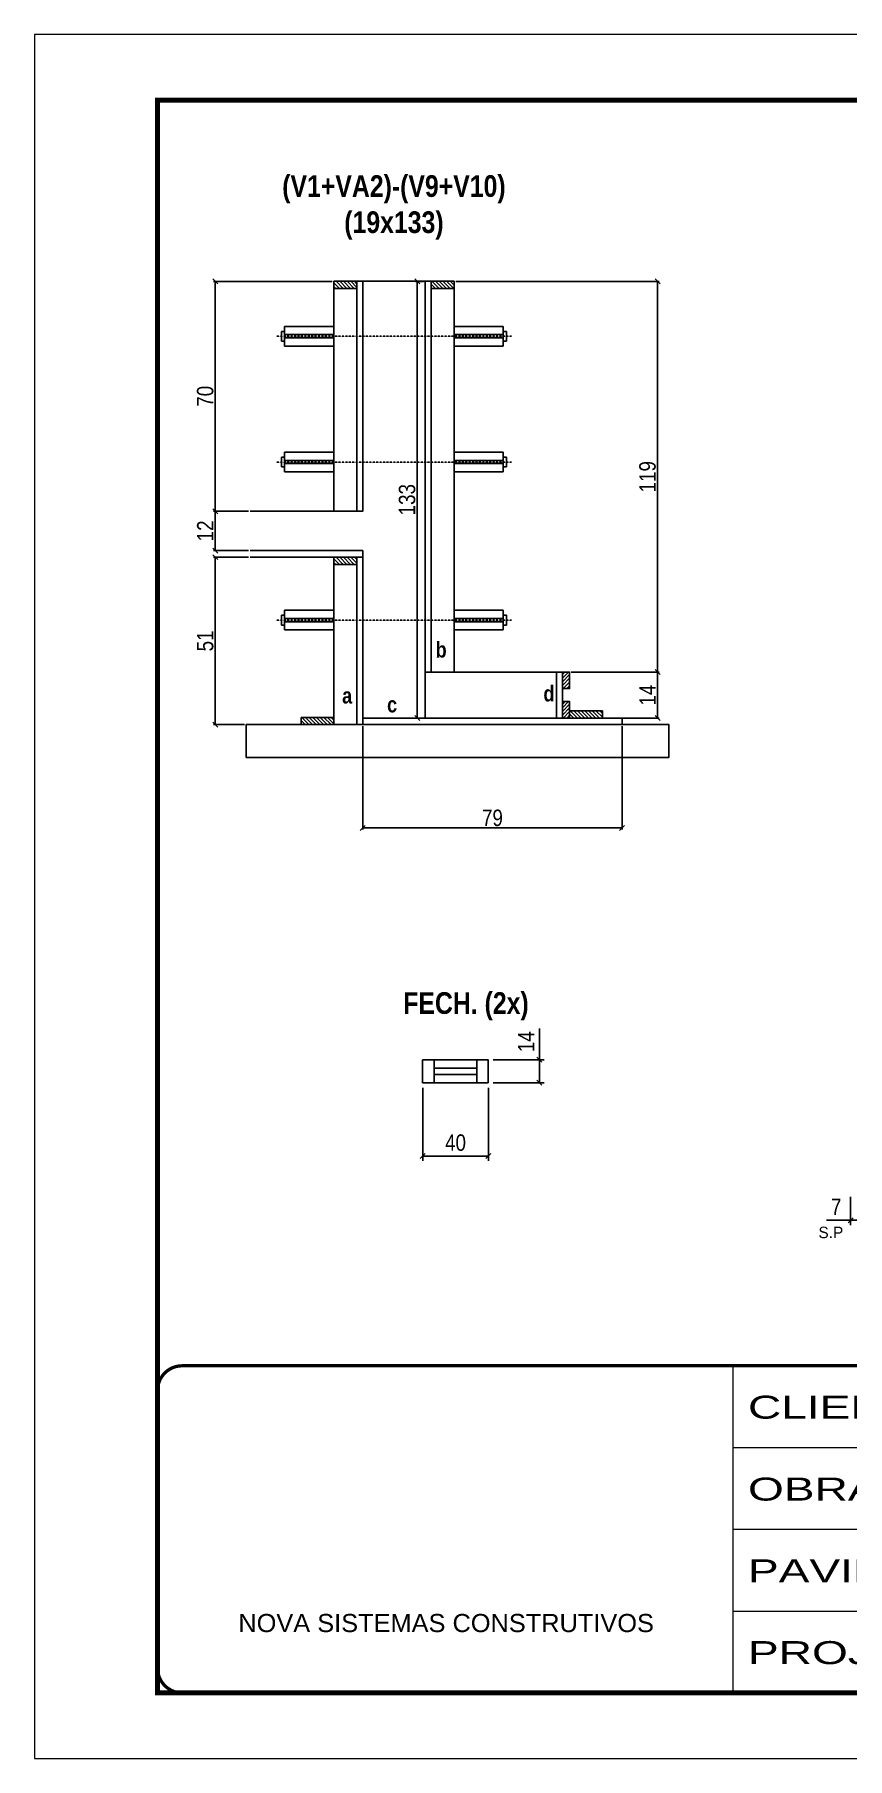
# Model space of a CAD drawing. Extents: x 3330 to 22105, y 1197 to 30204.
# Drawn here: x 12846 to 13341, y 23020 to 24070 of the extents above; entities that cross this region are included whole.
import ezdxf

# ---------------------------------------------------------------- set-up
doc = ezdxf.new("R2010")
doc.units = 0
for name, pattern in [('CONTINUO', [0]), ('DASHED', [0.75, 0.5, -0.25]), ('HIDDEN', [0.375, 0.25, -0.125])]:
    doc.linetypes.add(name, pattern=pattern)
for name, color, linetype in [('barrote', 251, 'Continuous'), ('COTA', 241, 'Continuous'), ('detalhes', 4, 'Continuous'), ('NOMENCLATURA', 7, 'Continuous'), ('Painéis', 200, 'Continuous'), ('SARR_2.2x10', 60, 'Continuous'), ('SARR_2.2x7', 40, 'Continuous'), ('SARR_3.5x7', 81, 'Continuous'), ('SARR_EDITAR', 141, 'Continuous'), ('TENSOR', 3, 'Continuous'), ('texto', 7, 'Continuous')]:
    doc.layers.add(name, color=color, linetype=linetype)
for name, color, linetype, lineweight in [('CONCRETO', 251, 'Continuous', 25), ('Folhas', 255, 'Continuous', 9), ('SARRAFO DE PRESSAO', 251, 'DASHED', 9)]:
    doc.layers.add(name, color=color, linetype=linetype, lineweight=lineweight)
doc.styles.add('ARIAL', font='arial.ttf')
doc.styles.add('COTA TECNICA', font='techl___.ttf', dxfattribs={"height": 10})
doc.styles.add('COTA TECNICA 2X', font='techl___.ttf', dxfattribs={"height": 10})
doc.styles.add('ROMAS860', font='ROMAS860.SHX')
doc.styles.add('TECNICA', font='techb___.ttf', dxfattribs={"height": 10})
doc.styles.add('Tecnologia', font='')
doc.styles.get('Tecnologia').set_extended_font_data('Forgotten Futurist')
doc.dimstyles.new('PAINEL', dxfattribs={"dimtxt": 10, "dimasz": 3, "dimexe": 3, "dimexo": 3, "dimgap": 3, "dimtad": 1, "dimdec": 1, "dimzin": 12, "dimdsep": 46, "dimtxsty": 'COTA TECNICA', "dimblk1": 'OBLIQUE', "dimblk2": 'OBLIQUE', "dimsah": 1, "dimcen": 0.9, "dimclrd": 4, "dimclre": 4, "dimclrt": 240, "dimadec": 1, "dimazin": 3, "dimtfac": 1, "dimtdec": 1, "dimtmove": 0, "dimatfit": 3, "dimfxl": 1, "dimtolj": 1, "dimtzin": 12, "dimarcsym": 0})
doc.dimstyles.new('SECAO', dxfattribs={"dimscale": 0.333333, "dimtxt": 5, "dimasz": 9, "dimexe": 3, "dimexo": 3, "dimgap": 3, "dimtad": 1, "dimdec": 1, "dimlfac": 0.5, "dimzin": 12, "dimdsep": 46, "dimtxsty": 'COTA TECNICA 2X', "dimblk1": 'OBLIQUE', "dimblk2": 'OBLIQUE', "dimsah": 1, "dimcen": 0.9, "dimclrd": 4, "dimclre": 4, "dimclrt": 240, "dimadec": 1, "dimazin": 3, "dimtfac": 1, "dimtdec": 1, "dimtmove": 0, "dimatfit": 3, "dimfxl": 1, "dimtolj": 1, "dimtzin": 12, "dimarcsym": 0})
pattern_1 = [(135, (46196.0209, -99596.6632), (-1.122532015, -1.122532015), [])]

# ---------------------------------------------------------------- blocks, each defined once
blk = doc.blocks.new('9999999999')
at = {"color": 30, "linetype": 'CONTINUO'}
for p, q in [((98564.6, 34230.2), (98564.6, 34429.4)), ((98564.6, 34379.6), (99584, 34379.6)), ((98564.6, 34329.8), (99488, 34329.8)), ((98564.6, 34280), (99488, 34280))]:
    blk.add_line(p, q, dxfattribs=at)
at = {"color": 30, "linetype": 'CONTINUO', "const_width": 2}
blk.add_lwpolyline([(99584, 34230.2), (99584, 34414.4, 0.414214), (99569, 34429.4), (98229, 34429.4, 0.414214), (98214, 34414.4), (98214, 34245.2, 0.414214), (98229, 34230.2), (99584, 34230.2)], format="xyb", dxfattribs=at)
at = {"layer": 'Folhas'}
blk.add_lwpolyline([(98139, 34190.2), (99624, 34190.2), (99624, 35240.2), (98139, 35240.2)], close=True, dxfattribs=at)
at = {"layer": 'Folhas', "color": 30, "const_width": 3}
blk.add_lwpolyline([(98214, 34230.2), (99584, 34230.2), (99584, 35200.2), (98214, 35200.2)], close=True, dxfattribs=at)
at = {"color": 7, "linetype": 'Continuous', "ltscale": 5, "style": 'ARIAL'}
blk.add_text('NOVA SISTEMAS CONSTRUTIVOS', height=11.059, dxfattribs=at).set_placement((98263.2, 34267.2))
at = {"layer": 'Folhas', "color": 7, "style": 'Tecnologia', "width": 1.5}
for s, p in [('CLIENTE:', (98573.7, 34397.2)), ('OBRA:', (98573.7, 34347.3)), ('PAVIMENTO:', (98573.7, 34297.5)), ('PROJETO:', (98573.7, 34247.7))]:
    blk.add_text(s, height=14, dxfattribs=at).set_placement(p)
blk = doc.blocks.new('_Oblique')
at = {"color": 0, "linetype": 'ByBlock', "lineweight": -2}
blk.add_line((-0.5, -0.5), (0.5, 0.5), dxfattribs=at)
blk = doc.blocks.new('*D2538')
at = {"layer": 'COTA', "color": 4, "linetype": 'ByBlock', "lineweight": -2, "transparency": 16777216}
for p, q in [((13153.7, 23445.8), (13153.7, 23464.9)), ((13125.6, 23445.8), (13156.7, 23445.8)), ((13153.7, 23431.8), (13153.7, 23445.8)), ((13125.6, 23431.8), (13156.7, 23431.8))]:
    blk.add_line(p, q, dxfattribs=at)
at = {"layer": 'Defpoints', "color": 0, "linetype": 'ByBlock', "transparency": 16777216}
for p in [(13122.6, 23445.8), (13153.7, 23445.8), (13122.6, 23431.8)]:
    blk.add_point(p, dxfattribs=at)
at = {"layer": 'COTA', "color": 4, "linetype": 'ByBlock', "lineweight": -2, "transparency": 16777216, "xscale": 3, "yscale": 3, "zscale": 3}
for p, rotation in [((13153.7, 23445.8), 90), ((13153.7, 23431.8), 270)]:
    blk.add_blockref('_Oblique', p, dxfattribs=dict(at, rotation=rotation))
at = {"layer": 'COTA', "color": 240, "linetype": 'ByBlock', "transparency": 16777216, "insert": (13145.6, 23456.8), "char_height": 10, "attachment_point": 5, "rotation": 90, "style": 'COTA TECNICA'}
blk.add_mtext('\\A1;14', dxfattribs=at)
blk = doc.blocks.new('*D2539')
at = {"layer": 'COTA', "color": 4, "linetype": 'ByBlock', "lineweight": -2, "transparency": 16777216}
for p, q in [((13082.6, 23428.8), (13082.6, 23384.2)), ((13122.6, 23428.8), (13122.6, 23384.2)), ((13122.6, 23387.2), (13082.6, 23387.2))]:
    blk.add_line(p, q, dxfattribs=at)
at = {"layer": 'Defpoints', "color": 0, "linetype": 'ByBlock', "transparency": 16777216}
for p in [(13082.6, 23431.8), (13122.6, 23431.8), (13082.6, 23387.2)]:
    blk.add_point(p, dxfattribs=at)
at = {"layer": 'COTA', "color": 4, "linetype": 'ByBlock', "lineweight": -2, "transparency": 16777216, "xscale": 3, "yscale": 3, "zscale": 3, "rotation": 180}
blk.add_blockref('_Oblique', (13082.6, 23387.2), dxfattribs=at)
at = {"layer": 'COTA', "color": 4, "linetype": 'ByBlock', "lineweight": -2, "transparency": 16777216, "xscale": 3, "yscale": 3, "zscale": 3}
blk.add_blockref('_Oblique', (13122.6, 23387.2), dxfattribs=at)
at = {"layer": 'COTA', "color": 240, "linetype": 'ByBlock', "transparency": 16777216, "insert": (13102.6, 23395.3), "char_height": 10, "attachment_point": 5, "style": 'COTA TECNICA'}
blk.add_mtext('\\A1;40', dxfattribs=at)
blk = doc.blocks.new('*D2544')
at = {"layer": 'COTA', "color": 4, "linetype": 'ByBlock', "lineweight": -2, "transparency": 16777216}
for p, q in [((13343.3, 23362.3), (13343.3, 23345.1)), ((13350.3, 23362.3), (13350.3, 23345.1)), ((13343.3, 23348.1), (13328.6, 23348.1)), ((13350.3, 23348.1), (13343.3, 23348.1))]:
    blk.add_line(p, q, dxfattribs=at)
at = {"layer": 'Defpoints', "color": 0, "linetype": 'ByBlock', "transparency": 16777216}
for p in [(13343.3, 23365.3), (13350.3, 23365.3), (13343.3, 23348.1)]:
    blk.add_point(p, dxfattribs=at)
at = {"layer": 'COTA', "color": 4, "linetype": 'ByBlock', "lineweight": -2, "transparency": 16777216, "xscale": 3, "yscale": 3, "zscale": 3, "rotation": 180}
blk.add_blockref('_Oblique', (13343.3, 23348.1), dxfattribs=at)
at = {"layer": 'COTA', "color": 4, "linetype": 'ByBlock', "lineweight": -2, "transparency": 16777216, "xscale": 3, "yscale": 3, "zscale": 3}
blk.add_blockref('_Oblique', (13350.3, 23348.1), dxfattribs=at)
at = {"layer": 'COTA', "color": 240, "linetype": 'ByBlock', "transparency": 16777216, "insert": (13334.5, 23356.2), "char_height": 10, "attachment_point": 5, "style": 'COTA TECNICA'}
blk.add_mtext('\\A1;7', dxfattribs=at)
blk = doc.blocks.new('*D3710')
at = {"layer": 'COTA', "color": 4, "lineweight": -2, "transparency": 16777216}
for p, q in [((13173.1, 23681.9), (13226.7, 23681.9)), ((13225.7, 23653.9), (13225.7, 23681.9)), ((13193.1, 23653.9), (13226.7, 23653.9))]:
    blk.add_line(p, q, dxfattribs=at)
at = {"layer": 'Defpoints', "color": 0, "transparency": 16777216}
for p in [(13172.1, 23681.9), (13225.7, 23681.9), (13192.1, 23653.9)]:
    blk.add_point(p, dxfattribs=at)
at = {"layer": 'COTA', "color": 4, "lineweight": -2, "transparency": 16777216, "xscale": 3, "yscale": 3, "zscale": 3}
for p, rotation in [((13225.7, 23681.9), 90), ((13225.7, 23653.9), 270)]:
    blk.add_blockref('_Oblique', p, dxfattribs=dict(at, rotation=rotation))
at = {"layer": 'COTA', "color": 240, "transparency": 16777216, "insert": (13219.6, 23667.9), "char_height": 10, "attachment_point": 5, "rotation": 90, "style": 'COTA TECNICA 2X'}
blk.add_mtext('\\A1;14', dxfattribs=at)
blk = doc.blocks.new('*D3711')
at = {"layer": 'COTA', "color": 4, "lineweight": -2, "transparency": 16777216}
for p, q in [((13102.7, 23919.9), (13226.7, 23919.9)), ((13225.7, 23681.9), (13225.7, 23919.9)), ((13173.1, 23681.9), (13226.7, 23681.9))]:
    blk.add_line(p, q, dxfattribs=at)
at = {"layer": 'Defpoints', "color": 0, "transparency": 16777216}
for p in [(13101.7, 23919.9), (13225.7, 23919.9), (13172.1, 23681.9)]:
    blk.add_point(p, dxfattribs=at)
at = {"layer": 'COTA', "color": 4, "lineweight": -2, "transparency": 16777216, "xscale": 3, "yscale": 3, "zscale": 3}
for p, rotation in [((13225.7, 23919.9), 90), ((13225.7, 23681.9), 270)]:
    blk.add_blockref('_Oblique', p, dxfattribs=dict(at, rotation=rotation))
at = {"layer": 'COTA', "color": 240, "transparency": 16777216, "insert": (13219.6, 23800.9), "char_height": 10, "attachment_point": 5, "rotation": 90, "style": 'COTA TECNICA 2X'}
blk.add_mtext('\\A1;119', dxfattribs=at)
blk = doc.blocks.new('*D3712')
at = {"layer": 'COTA', "color": 4, "lineweight": -2, "transparency": 16777216}
for p, q in [((12976.4, 23751.9), (12955.2, 23751.9)), ((12956.2, 23751.9), (12956.2, 23649.9)), ((12974, 23649.9), (12955.2, 23649.9))]:
    blk.add_line(p, q, dxfattribs=at)
at = {"layer": 'Defpoints', "color": 0, "transparency": 16777216}
for p in [(12977.4, 23751.9), (12956.2, 23649.9), (12975, 23649.9, 0)]:
    blk.add_point(p, dxfattribs=at)
at = {"layer": 'COTA', "color": 4, "lineweight": -2, "transparency": 16777216, "xscale": 3, "yscale": 3, "zscale": 3}
for p, rotation in [((12956.2, 23751.9), 90), ((12956.2, 23649.9), 270)]:
    blk.add_blockref('_Oblique', p, dxfattribs=dict(at, rotation=rotation))
at = {"layer": 'COTA', "color": 240, "transparency": 16777216, "insert": (12950.1, 23700.9), "char_height": 10, "attachment_point": 5, "rotation": 90, "style": 'COTA TECNICA 2X'}
blk.add_mtext('\\A1;51', dxfattribs=at)
blk = doc.blocks.new('*D3713')
at = {"layer": 'COTA', "color": 4, "lineweight": -2, "transparency": 16777216}
for p, q in [((12976.4, 23779.9), (12955.2, 23779.9)), ((12956.2, 23755.9), (12956.2, 23779.9)), ((12976.4, 23755.9), (12955.2, 23755.9))]:
    blk.add_line(p, q, dxfattribs=at)
at = {"layer": 'Defpoints', "color": 0, "transparency": 16777216}
for p in [(12956.2, 23779.9), (12977.4, 23779.9), (12977.4, 23755.9)]:
    blk.add_point(p, dxfattribs=at)
at = {"layer": 'COTA', "color": 4, "lineweight": -2, "transparency": 16777216, "xscale": 3, "yscale": 3, "zscale": 3}
for p, rotation in [((12956.2, 23779.9), 90), ((12956.2, 23755.9), 270)]:
    blk.add_blockref('_Oblique', p, dxfattribs=dict(at, rotation=rotation))
at = {"layer": 'COTA', "color": 240, "transparency": 16777216, "insert": (12950.1, 23767.9), "char_height": 10, "attachment_point": 5, "rotation": 90, "style": 'COTA TECNICA 2X'}
blk.add_mtext('\\A1;12', dxfattribs=at)
blk = doc.blocks.new('*D3714')
at = {"layer": 'COTA', "color": 4, "lineweight": -2, "transparency": 16777216}
for p, q in [((13027.5, 23919.9), (12955.2, 23919.9)), ((12956.2, 23779.9), (12956.2, 23919.9)), ((12976.4, 23779.9), (12955.2, 23779.9))]:
    blk.add_line(p, q, dxfattribs=at)
at = {"layer": 'Defpoints', "color": 0, "transparency": 16777216}
for p in [(12956.2, 23919.9), (13028.5, 23919.9), (12977.4, 23779.9)]:
    blk.add_point(p, dxfattribs=at)
at = {"layer": 'COTA', "color": 4, "lineweight": -2, "transparency": 16777216, "xscale": 3, "yscale": 3, "zscale": 3}
for p, rotation in [((12956.2, 23919.9), 90), ((12956.2, 23779.9), 270)]:
    blk.add_blockref('_Oblique', p, dxfattribs=dict(at, rotation=rotation))
at = {"layer": 'COTA', "color": 240, "transparency": 16777216, "insert": (12950.1, 23849.9), "char_height": 10, "attachment_point": 5, "rotation": 90, "style": 'COTA TECNICA 2X'}
blk.add_mtext('\\A1;70', dxfattribs=at)
blk = doc.blocks.new('*D3715')
at = {"layer": 'COTA', "color": 4, "lineweight": -2, "transparency": 16777216}
for p, q in [((13083.1, 23919.9), (13078.3, 23919.9)), ((13079.3, 23919.9), (13079.3, 23653.9)), ((13083.1, 23653.9), (13078.3, 23653.9))]:
    blk.add_line(p, q, dxfattribs=at)
at = {"layer": 'Defpoints', "color": 0, "transparency": 16777216}
for p in [(13084.1, 23919.9), (13079.3, 23653.9), (13084.1, 23653.9)]:
    blk.add_point(p, dxfattribs=at)
at = {"layer": 'COTA', "color": 4, "lineweight": -2, "transparency": 16777216, "xscale": 3, "yscale": 3, "zscale": 3}
for p, rotation in [((13079.3, 23919.9), 90), ((13079.3, 23653.9), 270)]:
    blk.add_blockref('_Oblique', p, dxfattribs=dict(at, rotation=rotation))
at = {"layer": 'COTA', "color": 240, "transparency": 16777216, "insert": (13073.1, 23786.9), "char_height": 10, "attachment_point": 5, "rotation": 90, "style": 'COTA TECNICA 2X'}
blk.add_mtext('\\A1;133', dxfattribs=at)
blk = doc.blocks.new('*D3716')
at = {"layer": 'COTA', "color": 4, "lineweight": -2, "transparency": 16777216}
for p, q in [((13046.1, 23648.9), (13046.1, 23586)), ((13204.1, 23648.9), (13204.1, 23586)), ((13046.1, 23587), (13204.1, 23587))]:
    blk.add_line(p, q, dxfattribs=at)
at = {"layer": 'Defpoints', "color": 0, "transparency": 16777216}
for p in [(13046.1, 23649.9), (13204.1, 23649.9), (13204.1, 23587)]:
    blk.add_point(p, dxfattribs=at)
at = {"layer": 'COTA', "color": 4, "lineweight": -2, "transparency": 16777216, "xscale": 3, "yscale": 3, "zscale": 3, "rotation": 180}
blk.add_blockref('_Oblique', (13046.1, 23587), dxfattribs=at)
at = {"layer": 'COTA', "color": 4, "lineweight": -2, "transparency": 16777216, "xscale": 3, "yscale": 3, "zscale": 3}
blk.add_blockref('_Oblique', (13204.1, 23587), dxfattribs=at)
at = {"layer": 'COTA', "color": 240, "transparency": 16777216, "insert": (13125.1, 23593.1), "char_height": 10, "attachment_point": 5, "style": 'COTA TECNICA 2X'}
blk.add_mtext('\\A1;79', dxfattribs=at)

msp = doc.modelspace()

# ---------------------------------------------------------------- hatches: boundary and pattern name
at = {"layer": 'SARR_2.2x10'}
h = msp.add_hatch(dxfattribs=at)
h.set_pattern_fill('ANSI31', color=256, scale=0.5, angle=90)
h.set_pattern_definition([(135, (46365.6209, -99858.2632), (-1.122532015, -1.122532015), [])])
h.paths.add_polyline_path([(13172.08, 23658.31), (13172.08, 23653.91), (13192.08, 23653.91), (13192.08, 23658.31)])
h = msp.add_hatch(dxfattribs=at)
h.set_pattern_fill('ANSI31', color=256, scale=0.5, angle=90)
h.set_pattern_definition([(135, (46202.0209, -99862.2632), (-1.122532015, -1.122532015), [])])
h.paths.add_polyline_path([(13008.48, 23654.31), (13008.48, 23649.91), (13028.48, 23649.91), (13028.48, 23654.31)])
at = {"layer": 'SARR_2.2x7'}
h = msp.add_hatch(dxfattribs=at)
h.set_pattern_fill('ANSI31', color=256, scale=0.5, angle=90)
h.set_pattern_definition(pattern_1)
h.paths.add_polyline_path([(13042.48, 23919.91), (13042.48, 23915.51), (13028.48, 23915.51), (13028.48, 23919.91)])
h = msp.add_hatch(dxfattribs=at)
h.set_pattern_fill('ANSI31', color=256, scale=0.5, angle=90)
h.set_pattern_definition(pattern_1)
h.paths.add_polyline_path([(13087.68, 23919.91), (13087.68, 23915.51), (13101.68, 23915.51), (13101.68, 23919.91)])
h = msp.add_hatch(dxfattribs=at)
h.set_pattern_fill('ANSI31', color=256, scale=0.5, angle=90)
h.set_pattern_definition([(135, (46196.0209, -99764.6632), (-1.122532015, -1.122532015), [])])
h.paths.add_polyline_path([(13042.48, 23751.91), (13042.48, 23747.51), (13028.48, 23747.51), (13028.48, 23751.91)])
h = msp.add_hatch(dxfattribs=at)
h.set_pattern_fill('ANSI31', color=256, scale=0.5, angle=180)
h.set_pattern_definition([(225, (136684.252, 56835.4451), (1.122532015, -1.122532015), [])])
h.paths.add_polyline_path([(13167.68, 23671.91), (13172.08, 23671.91), (13172.08, 23681.91), (13167.68, 23681.91)])
h = msp.add_hatch(dxfattribs=at)
h.set_pattern_fill('ANSI31', color=256, scale=0.5, angle=180)
h.set_pattern_definition([(225, (136684.252, 56817.4451), (1.122532015, -1.122532015), [])])
h.paths.add_polyline_path([(13167.68, 23653.91), (13172.08, 23653.91), (13172.08, 23663.91), (13167.68, 23663.91)])

# ---------------------------------------------------------------- linework, layer by layer
at = {"ltscale": 3}
for p, q in [((12996.48, 23889.44), (12996.48, 23883.44)), ((12998.48, 23889.44), (12996.48, 23889.44)), ((12998.48, 23892.44), (12998.48, 23880.44)), ((12998.48, 23892.44), (13028.48, 23892.44)), ((13131.68, 23892.44), (13101.68, 23892.44)), ((13131.68, 23892.44), (13131.68, 23880.44)), ((13131.68, 23889.44), (13133.68, 23889.44)), ((13133.68, 23889.44), (13133.68, 23883.44)), ((12998.48, 23883.44), (12996.48, 23883.44)), ((13028.48, 23887.44), (12998.48, 23887.44)), ((13028.48, 23885.44), (12998.48, 23885.44)), ((12998.48, 23880.44), (13028.48, 23880.44)), ((13101.68, 23887.44), (13131.68, 23887.44)), ((13101.68, 23885.44), (13131.68, 23885.44)), ((13131.68, 23880.44), (13101.68, 23880.44)), ((13131.68, 23883.44), (13133.68, 23883.44)), ((12998.48, 23815.86), (12998.48, 23803.86)), ((12998.48, 23815.86), (13028.48, 23815.86)), ((13131.68, 23815.86), (13101.68, 23815.86)), ((13131.68, 23815.86), (13131.68, 23803.86)), ((12996.48, 23812.86), (12996.48, 23806.86)), ((12998.48, 23812.86), (12996.48, 23812.86)), ((12998.48, 23806.86), (12996.48, 23806.86)), ((13028.48, 23810.86), (12998.48, 23810.86)), ((13028.48, 23808.86), (12998.48, 23808.86)), ((12998.48, 23803.86), (13028.48, 23803.86)), ((13101.68, 23810.86), (13131.68, 23810.86)), ((13101.68, 23808.86), (13131.68, 23808.86)), ((13131.68, 23803.86), (13101.68, 23803.86)), ((13131.68, 23812.86), (13133.68, 23812.86)), ((13131.68, 23806.86), (13133.68, 23806.86)), ((13133.68, 23812.86), (13133.68, 23806.86)), ((12998.48, 23719.59), (12998.48, 23707.59)), ((12998.48, 23719.59), (13028.48, 23719.59)), ((13131.68, 23719.59), (13101.68, 23719.59)), ((13131.68, 23719.59), (13131.68, 23707.59)), ((12996.48, 23716.59), (12996.48, 23710.59)), ((12998.48, 23716.59), (12996.48, 23716.59)), ((12998.48, 23710.59), (12996.48, 23710.59)), ((13028.48, 23714.59), (12998.48, 23714.59)), ((13028.48, 23712.59), (12998.48, 23712.59)), ((13101.68, 23714.59), (13131.68, 23714.59)), ((13101.68, 23712.59), (13131.68, 23712.59)), ((13131.68, 23716.59), (13133.68, 23716.59)), ((13131.68, 23710.59), (13133.68, 23710.59)), ((13133.68, 23716.59), (13133.68, 23710.59)), ((12998.48, 23707.59), (13028.48, 23707.59)), ((13131.68, 23707.59), (13101.68, 23707.59))]:
    msp.add_line(p, q, dxfattribs=at)
at = {"layer": 'barrote', "elevation": 0}
msp.add_lwpolyline([(12975.03, 23629.91), (13232.64, 23629.91), (13232.64, 23649.91), (12975.03, 23649.91)], close=True, dxfattribs=at)
at = {"layer": 'CONCRETO', "linetype": 'Continuous'}
for p, q in [((13084.08, 23919.91), (13046.08, 23919.91)), ((13046.08, 23919.91), (13046.08, 23779.91)), ((13084.08, 23681.91), (13084.08, 23919.91)), ((13046.08, 23779.91), (12977.38, 23779.91)), ((13046.08, 23755.91), (13046.08, 23653.91)), ((13084.08, 23653.91), (13084.08, 23681.91)), ((13164.08, 23681.91), (13084.08, 23681.91)), ((13084.08, 23681.91), (13084.08, 23653.91)), ((13164.08, 23653.91), (13164.08, 23681.91)), ((13046.08, 23653.91), (13084.08, 23653.91)), ((13084.08, 23653.91), (13164.08, 23653.91))]:
    msp.add_line(p, q, dxfattribs=at)
at = {"layer": 'Painéis', "linetype": 'Continuous', "elevation": 0}
for points in [[(13042.48, 23779.91), (13042.48, 23919.91), (13046.08, 23919.91), (13046.08, 23779.91)], [(13087.68, 23681.91), (13087.68, 23919.91), (13084.08, 23919.91), (13084.08, 23681.91)], [(13042.48, 23649.91), (13042.48, 23751.91), (13046.08, 23751.91), (13046.08, 23649.91)], [(13167.68, 23653.91), (13167.68, 23681.91), (13164.08, 23681.91), (13164.08, 23653.91)]]:
    msp.add_lwpolyline(points, close=True, dxfattribs=at)
at = {"layer": 'Painéis', "linetype": 'Continuous'}
msp.add_lwpolyline([(12977.38, 23751.91), (13046.08, 23751.91), (13046.08, 23755.91), (12977.38, 23755.91)], dxfattribs=at)
for points in [[(13204.08, 23653.91), (13046.08, 23653.91), (13046.08, 23649.91), (13204.08, 23649.91)], [(13122.58, 23431.77), (13082.58, 23431.77), (13082.58, 23445.77), (13122.58, 23445.77)]]:
    msp.add_lwpolyline(points, close=True, dxfattribs=at)
at = {"layer": 'SARR_2.2x10', "elevation": 0}
for points in [[(13172.08, 23658.31), (13192.08, 23658.31), (13192.08, 23653.91), (13172.08, 23653.91)], [(13008.48, 23654.31), (13028.48, 23654.31), (13028.48, 23649.91), (13008.48, 23649.91)]]:
    msp.add_lwpolyline(points, close=True, dxfattribs=at)
at = {"layer": 'SARR_2.2x7', "linetype": 'Continuous'}
for p, q in [((13089.58, 23445.77), (13089.58, 23431.77)), ((13115.58, 23445.77), (13115.58, 23431.77))]:
    msp.add_line(p, q, dxfattribs=at)
at = {"layer": 'SARR_2.2x7'}
for points in [[(13028.48, 23919.91), (13042.48, 23919.91), (13042.48, 23915.51), (13028.48, 23915.51)], [(13101.68, 23919.91), (13087.68, 23919.91), (13087.68, 23915.51), (13101.68, 23915.51)], [(13028.48, 23751.91), (13042.48, 23751.91), (13042.48, 23747.51), (13028.48, 23747.51)]]:
    msp.add_lwpolyline(points, close=True, dxfattribs=at)
at = {"layer": 'SARR_2.2x7', "elevation": 0}
for points in [[(13167.68, 23671.91), (13167.68, 23681.91), (13172.08, 23681.91), (13172.08, 23671.91)], [(13167.68, 23653.91), (13167.68, 23663.91), (13172.08, 23663.91), (13172.08, 23653.91)]]:
    msp.add_lwpolyline(points, close=True, dxfattribs=at)
at = {"layer": 'SARR_3.5x7', "elevation": 0}
for points in [[(13042.48, 23915.51), (13028.48, 23915.51), (13028.48, 23779.91), (13042.48, 23779.91)], [(13087.68, 23915.51), (13101.68, 23915.51), (13101.68, 23681.91), (13087.68, 23681.91)], [(13042.48, 23747.51), (13028.48, 23747.51), (13028.48, 23649.91), (13042.48, 23649.91)]]:
    msp.add_lwpolyline(points, close=True, dxfattribs=at)
at = {"layer": 'SARR_EDITAR', "linetype": 'Continuous'}
for p, q in [((13089.58, 23440.77), (13115.58, 23440.77)), ((13089.58, 23436.77), (13115.58, 23436.77))]:
    msp.add_line(p, q, dxfattribs=at)
at = {"layer": 'TENSOR', "linetype": 'HIDDEN', "ltscale": 0.5}
for p, q in [((12993.48, 23886.44), (13136.68, 23886.44)), ((12993.48, 23809.86), (13136.68, 23809.86)), ((12993.48, 23713.59), (13136.68, 23713.59))]:
    msp.add_line(p, q, dxfattribs=at)

# ---------------------------------------------------------------- block references
at = {"layer": 'SARRAFO DE PRESSAO', "color": 6, "linetype": 'ByBlock'}
msp.add_blockref('9999999999', (-85292.92, -11169.96), dxfattribs=at)

# ---------------------------------------------------------------- texts
at = {"layer": 'detalhes', "style": 'TECNICA'}
for s, p in [('b', (13090.47, 23690.8)), ('a', (13033.51, 23662.8)), ('d', (13156.15, 23664.05)), ('c', (13060.9, 23657.38))]:
    msp.add_text(s, height=9.6, dxfattribs=at).set_placement(p)
at = {"layer": 'NOMENCLATURA', "style": 'TECNICA'}
msp.add_text('FECH. (2x)', height=13.2, dxfattribs=at).set_placement((13070.75, 23473.76))
at = {"layer": 'NOMENCLATURA', "insert": (13065.08, 23984.54), "char_height": 13.2, "attachment_point": 2, "style": 'TECNICA'}
msp.add_mtext_dynamic_manual_height_columns('(V1+VA2)-(V9+V10)\\P(19x133)', width=300.2766, gutter_width=1, heights=[0], dxfattribs=at)
at = {"layer": 'texto', "color": 4, "insert": (13331.27, 23340.62), "char_height": 7, "attachment_point": 5, "style": 'ROMAS860'}
msp.add_mtext('S.P', dxfattribs=at)

# ---------------------------------------------------------------- dimensions: what is measured, and where the dimension line sits
at = {"layer": 'COTA'}
for base, p1, p2, picture, middle in [((12956.16, 23919.91), (12977.38, 23779.91), (13028.48, 23919.91), '*D3714', (12950.06, 23849.91)), ((13079.32, 23653.91), (13084.08, 23919.91), (13084.08, 23653.91), '*D3715', (13073.1, 23786.91)), ((13225.72, 23919.91), (13172.08, 23681.91), (13101.68, 23919.91), '*D3711', (13219.63, 23800.91)), ((12956.16, 23779.91), (12977.38, 23755.91), (12977.38, 23779.91), '*D3713', (12950.11, 23767.91)), ((12956.16, 23649.91), (12977.38, 23751.91), (12975.03, 23649.91), '*D3712', (12950.05, 23700.91)), ((13225.72, 23681.91), (13192.08, 23653.91), (13172.08, 23681.91), '*D3710', (13219.65, 23667.91))]:
    dim = msp.add_linear_dim(base=base, p1=p1, p2=p2, angle=90, dimstyle='SECAO', dxfattribs=at)
    dim.commit()
    dim.dimension.update_dxf_attribs({"geometry": picture, "text_midpoint": middle})
dim = msp.add_linear_dim(base=(13204.08, 23586.96), p1=(13046.08, 23649.91), p2=(13204.08, 23649.91), dimstyle='SECAO', dxfattribs=at)
dim.commit()
dim.dimension.update_dxf_attribs({"geometry": '*D3716', "text_midpoint": (13125.08, 23593.07)})
at = {"layer": 'COTA', "linetype": 'ByBlock'}
for base, p1, p2, angle, picture, middle in [((13153.71, 23445.77), (13122.58, 23431.77), (13122.58, 23445.77), 90, '*D2538', (13145.64, 23456.82)), ((13343.33, 23348.11), (13350.33, 23365.25), (13343.33, 23365.25), 180, '*D2544', (13334.46, 23356.19))]:
    dim = msp.add_linear_dim(base=base, p1=p1, p2=p2, angle=angle, dimstyle='PAINEL', dxfattribs=at)
    dim.commit()
    dim.dimension.update_dxf_attribs({"geometry": picture, "text_midpoint": middle})
dim = msp.add_linear_dim(base=(13082.58, 23387.18), p1=(13122.58, 23431.77), p2=(13082.58, 23431.77), dimstyle='PAINEL', dxfattribs=at)
dim.commit()
dim.dimension.update_dxf_attribs({"geometry": '*D2539', "text_midpoint": (13102.58, 23395.28)})

doc.saveas('drawing.dxf')
